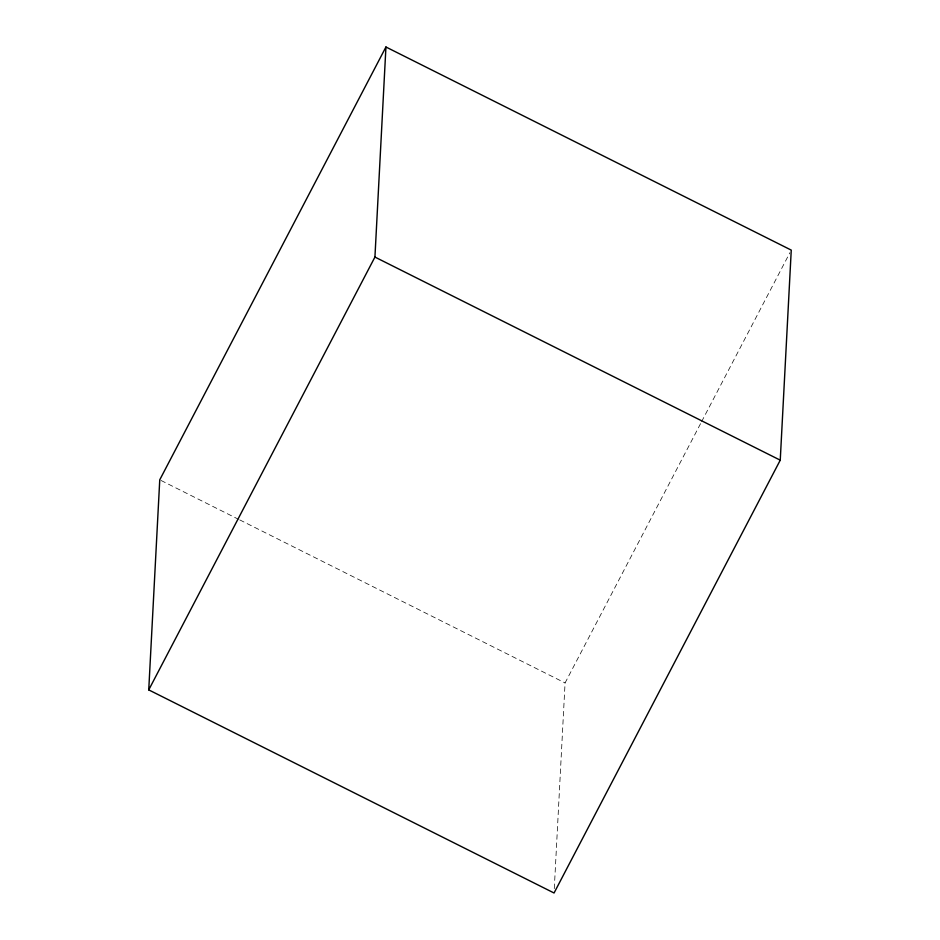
<?xml version="1.0" encoding="UTF-8"?>
<svg xmlns="http://www.w3.org/2000/svg" width="940" height="940" viewBox="0 0 940 940"><rect width="100%" height="100%" fill="white"/><g stroke="black" fill="none" stroke-linecap="round" stroke-linejoin="round"><path stroke-width="0.7" stroke-dasharray="4.7 3.53" d="M554.283 888.629L565.069 682.934L700.911 422.977M701.593 421.672L789.894 252.707M161.057 480.481L238.454 519.268M239.77 519.914L565.069 682.934"/><path stroke-width="1.41" d="M148.743 689.889L159.753 479.823L385.94 47L791.257 250.111L780.247 460.177L554.06 893L148.743 689.889L374.931 257.067L385.94 47M374.931 257.067L780.247 460.177"/></g></svg>
